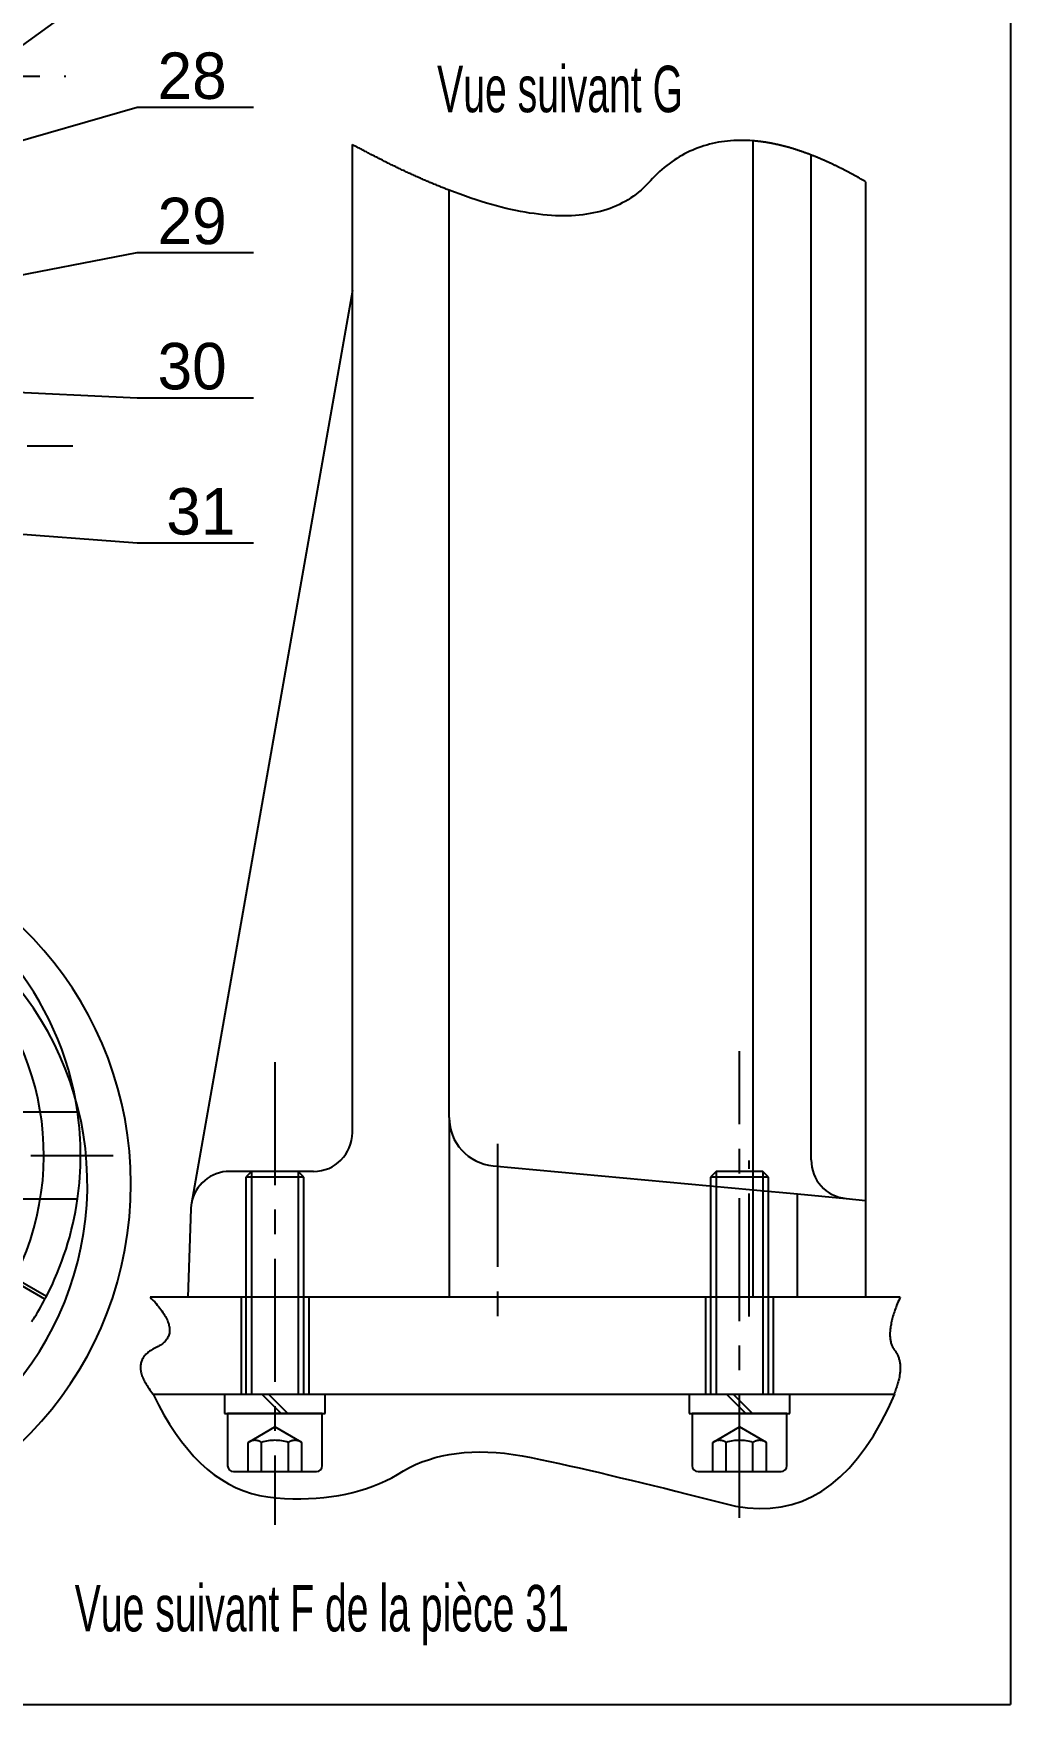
# Model space of a CAD drawing. Header units: millimetres. Extents: x 1 to 584, y 10 to 410.
# Drawn here: x 482.6 to 583.5, y 10.4 to 183 of the extents above; entities that cross this region are included whole.
import ezdxf

# ---------------------------------------------------------------- set-up
doc = ezdxf.new("R2010")
doc.units = ezdxf.units.MM
doc.linetypes.add('CENTERX2', pattern=[20.32, 12.7, -2.54, 2.54, -2.54])
for name, color, linetype in [('AXES', 179, 'Continuous'), ('COUPES', 179, 'Continuous'), ('FORMAT', 179, 'Continuous'), ('PIECE26', 179, 'Continuous'), ('PIECE41', 179, 'Continuous'), ('PIECE42', 179, 'Continuous'), ('PIECE43', 179, 'Continuous'), ('PIECE8', 179, 'Continuous'), ('PIECE_31_', 179, 'Continuous'), ('PIECE_9_', 179, 'Continuous'), ('REP╚RES', 179, 'Continuous')]:
    doc.layers.add(name, color=color, linetype=linetype)
doc.styles.add('SLDTEXTSTYLE0', font='TXT')
doc.styles.add('SLDTEXTSTYLE1', font='TXT', dxfattribs={"width": 0.630208})

msp = doc.modelspace()

# ---------------------------------------------------------------- linework, layer by layer
at = {"layer": 'AXES', "color": 7, "linetype": 'CENTERX2'}
for p, q in [((555.5, 29.72), (555.5, 77.93)), ((507.5, 76.79), (507.5, 28.98)), ((530.5, 68.33), (530.5, 49.74)), ((556.5, 50.51), (556.5, 66.64))]:
    msp.add_line(p, q, dxfattribs=at)
at = {"layer": 'FORMAT', "color": 7}
for p in [(583.5, 410.42), (9.5, 10.42)]:
    msp.add_line(p, (583.5, 10.42), dxfattribs=at)
at = {"layer": 'PIECE26', "color": 7, "linetype": 'CENTERX2'}
for p, q in [((445.1, 178.63), (485.91, 178.63)), ((441.26, 140.44), (486.64, 140.44))]:
    msp.add_line(p, q, dxfattribs=at)
at = {"layer": 'PIECE41', "color": 7}
for p, q in [((494.61, 52.5), (494.77, 52.33)), ((504, 52.5), (494.61, 52.5)), ((494.77, 52.33), (494.93, 52.17)), ((494.93, 52.17), (495.08, 52.01)), ((495.08, 52.01), (495.22, 51.85)), ((495.22, 51.85), (495.35, 51.69)), ((511, 52.5), (504, 52.5)), ((504, 52.5), (504, 42.5)), ((552, 52.5), (511, 52.5)), ((511, 52.5), (511, 42.5)), ((559, 52.5), (552, 52.5)), ((552, 52.5), (552, 42.5)), ((572.09, 52.5), (559, 52.5)), ((559, 42.5), (559, 52.5)), ((571.8, 51.81), (571.73, 51.64)), ((571.86, 51.98), (571.8, 51.81)), ((571.94, 52.15), (571.86, 51.98)), ((572.01, 52.33), (571.94, 52.15)), ((572.09, 52.5), (572.01, 52.33)), ((495.35, 51.69), (495.48, 51.53)), ((495.48, 51.53), (495.6, 51.38)), ((495.6, 51.38), (495.72, 51.23)), ((495.72, 51.23), (495.83, 51.08)), ((495.83, 51.08), (495.93, 50.93)), ((495.93, 50.93), (496.02, 50.79)), ((496.02, 50.79), (496.11, 50.65)), ((496.11, 50.65), (496.19, 50.51)), ((496.19, 50.51), (496.26, 50.37)), ((496.26, 50.37), (496.33, 50.23)), ((496.33, 50.23), (496.39, 50.1)), ((496.39, 50.1), (496.44, 49.97)), ((571.24, 50.11), (571.2, 49.98)), ((571.27, 50.26), (571.24, 50.11)), ((571.31, 50.4), (571.27, 50.26)), ((571.35, 50.55), (571.31, 50.4)), ((571.4, 50.7), (571.35, 50.55)), ((571.45, 50.85), (571.4, 50.7)), ((571.5, 51), (571.45, 50.85)), ((571.55, 51.16), (571.5, 51)), ((571.61, 51.32), (571.55, 51.16)), ((571.67, 51.48), (571.61, 51.32)), ((571.73, 51.64), (571.67, 51.48)), ((496.47, 48.4), (496.42, 48.3)), ((496.44, 49.97), (496.49, 49.84)), ((496.51, 48.49), (496.47, 48.4)), ((496.49, 49.84), (496.53, 49.72)), ((496.55, 48.59), (496.51, 48.49)), ((496.53, 49.72), (496.56, 49.6)), ((496.58, 48.7), (496.55, 48.59)), ((496.56, 49.6), (496.59, 49.48)), ((496.6, 48.8), (496.58, 48.7)), ((496.59, 49.48), (496.61, 49.36)), ((496.61, 48.91), (496.6, 48.8)), ((496.61, 49.36), (496.62, 49.24)), ((496.62, 49.02), (496.61, 48.91)), ((496.62, 49.24), (496.62, 49.13)), ((496.62, 49.13), (496.62, 49.02)), ((571.05, 48.95), (571.04, 48.83)), ((571.04, 48.83), (571.04, 48.71)), ((571.04, 48.71), (571.04, 48.6)), ((571.04, 48.6), (571.04, 48.49)), ((571.04, 48.49), (571.05, 48.38)), ((571.06, 49.07), (571.05, 48.95)), ((571.05, 48.38), (571.06, 48.28)), ((571.07, 49.19), (571.06, 49.07)), ((571.08, 49.31), (571.07, 49.19)), ((571.1, 49.44), (571.08, 49.31)), ((571.12, 49.57), (571.1, 49.44)), ((571.15, 49.7), (571.12, 49.57)), ((571.17, 49.84), (571.15, 49.7)), ((571.2, 49.98), (571.17, 49.84)), ((494.27, 46.69), (494.18, 46.61)), ((494.36, 46.77), (494.27, 46.69)), ((494.46, 46.85), (494.36, 46.77)), ((494.56, 46.93), (494.46, 46.85)), ((494.67, 47), (494.56, 46.93)), ((494.78, 47.07), (494.67, 47)), ((494.9, 47.14), (494.78, 47.07)), ((495.03, 47.21), (494.9, 47.14)), ((495.16, 47.28), (495.03, 47.21)), ((495.3, 47.34), (495.16, 47.28)), ((495.43, 47.41), (495.3, 47.34)), ((495.55, 47.48), (495.43, 47.41)), ((495.67, 47.55), (495.55, 47.48)), ((495.78, 47.63), (495.67, 47.55)), ((495.89, 47.7), (495.78, 47.63)), ((495.98, 47.78), (495.89, 47.7)), ((496.07, 47.86), (495.98, 47.78)), ((496.16, 47.94), (496.07, 47.86)), ((496.23, 48.03), (496.16, 47.94)), ((496.3, 48.12), (496.23, 48.03)), ((496.37, 48.21), (496.3, 48.12)), ((496.42, 48.3), (496.37, 48.21)), ((571.06, 48.28), (571.07, 48.17)), ((571.07, 48.17), (571.08, 48.07)), ((571.08, 48.07), (571.1, 47.98)), ((571.1, 47.98), (571.12, 47.88)), ((571.12, 47.88), (571.14, 47.79)), ((571.14, 47.79), (571.17, 47.7)), ((571.17, 47.7), (571.2, 47.61)), ((571.2, 47.61), (571.23, 47.52)), ((571.23, 47.52), (571.27, 47.44)), ((571.27, 47.44), (571.31, 47.36)), ((571.31, 47.36), (571.35, 47.28)), ((571.35, 47.28), (571.39, 47.2)), ((571.39, 47.2), (571.44, 47.13)), ((571.44, 47.13), (571.49, 47.06)), ((571.49, 47.06), (571.55, 46.99)), ((571.55, 46.99), (571.6, 46.92)), ((571.6, 46.92), (571.65, 46.85)), ((571.65, 46.85), (571.69, 46.77)), ((571.69, 46.77), (571.74, 46.7)), ((571.74, 46.7), (571.78, 46.62)), ((571.78, 46.62), (571.82, 46.55)), ((493.62, 45.36), (493.61, 45.25)), ((493.61, 45.25), (493.62, 45.14)), ((493.64, 45.58), (493.62, 45.47)), ((493.62, 45.47), (493.62, 45.36)), ((493.62, 45.14), (493.63, 45.03)), ((493.63, 45.03), (493.64, 44.91)), ((493.66, 45.68), (493.64, 45.58)), ((493.64, 44.91), (493.66, 44.8)), ((493.68, 45.78), (493.66, 45.68)), ((493.72, 45.88), (493.68, 45.78)), ((493.75, 45.98), (493.72, 45.88)), ((493.8, 46.07), (493.75, 45.98)), ((493.85, 46.17), (493.8, 46.07)), ((493.9, 46.26), (493.85, 46.17)), ((493.96, 46.35), (493.9, 46.26)), ((494.03, 46.44), (493.96, 46.35)), ((494.1, 46.52), (494.03, 46.44)), ((494.18, 46.61), (494.1, 46.52)), ((571.82, 46.55), (571.85, 46.47)), ((571.85, 46.47), (571.89, 46.39)), ((571.89, 46.39), (571.92, 46.3)), ((571.92, 46.3), (571.95, 46.22)), ((571.95, 46.22), (571.97, 46.13)), ((571.97, 46.13), (572, 46.05)), ((572, 46.05), (572.02, 45.96)), ((572.02, 45.96), (572.04, 45.87)), ((572.04, 45.87), (572.05, 45.78)), ((572.05, 45.78), (572.07, 45.69)), ((572.07, 45.69), (572.08, 45.59)), ((572.08, 45.59), (572.09, 45.5)), ((572.09, 44.9), (572.08, 44.79)), ((572.09, 45.5), (572.09, 45.4)), ((572.09, 45.4), (572.1, 45.3)), ((572.1, 45), (572.09, 44.9)), ((572.1, 45.3), (572.1, 45.2)), ((572.1, 45.2), (572.1, 45.1)), ((572.1, 45.1), (572.1, 45)), ((493.66, 44.8), (493.69, 44.68)), ((493.69, 44.68), (493.72, 44.55)), ((493.72, 44.55), (493.76, 44.43)), ((493.76, 44.43), (493.81, 44.31)), ((493.81, 44.31), (493.86, 44.18)), ((493.86, 44.18), (493.91, 44.05)), ((493.91, 44.05), (493.98, 43.92)), ((493.98, 43.92), (494.04, 43.79)), ((494.04, 43.79), (494.12, 43.65)), ((494.12, 43.65), (494.2, 43.51)), ((494.2, 43.51), (494.29, 43.38)), ((494.29, 43.38), (494.38, 43.23)), ((494.38, 43.23), (494.48, 43.09)), ((571.75, 43.28), (571.71, 43.16)), ((571.79, 43.41), (571.75, 43.28)), ((571.83, 43.53), (571.79, 43.41)), ((571.87, 43.65), (571.83, 43.53)), ((571.9, 43.77), (571.87, 43.65)), ((571.93, 43.89), (571.9, 43.77)), ((571.96, 44.01), (571.93, 43.89)), ((571.98, 44.12), (571.96, 44.01)), ((572.01, 44.24), (571.98, 44.12)), ((572.03, 44.35), (572.01, 44.24)), ((572.04, 44.46), (572.03, 44.35)), ((572.06, 44.57), (572.04, 44.46)), ((572.07, 44.68), (572.06, 44.57)), ((572.08, 44.79), (572.07, 44.68)), ((494.48, 43.09), (494.58, 42.95)), ((494.58, 42.95), (494.69, 42.8)), ((494.69, 42.8), (494.8, 42.65)), ((494.8, 42.65), (494.93, 42.5)), ((494.93, 42.5), (504, 42.5)), ((494.93, 42.5), (495.47, 41.4)), ((511, 42.5), (552, 42.5)), ((559, 42.5), (571.46, 42.5)), ((570.85, 40.96), (571.56, 42.5)), ((571.51, 42.64), (571.46, 42.5)), ((571.57, 42.77), (571.51, 42.64)), ((571.62, 42.9), (571.57, 42.77)), ((571.66, 43.03), (571.62, 42.9)), ((571.71, 43.16), (571.66, 43.03)), ((495.47, 41.4), (496.04, 40.36)), ((496.04, 40.36), (496.62, 39.38)), ((570.11, 39.52), (570.85, 40.96)), ((496.62, 39.38), (497.22, 38.46)), ((497.22, 38.46), (497.85, 37.59)), ((568.52, 36.97), (569.33, 38.19)), ((569.33, 38.19), (570.11, 39.52)), ((497.85, 37.59), (498.49, 36.79)), ((498.49, 36.79), (499.14, 36.04)), ((524.78, 36.11), (525.52, 36.26)), ((525.52, 36.26), (526.27, 36.37)), ((526.27, 36.37), (527.05, 36.46)), ((527.05, 36.46), (527.84, 36.51)), ((527.84, 36.51), (528.66, 36.52)), ((528.66, 36.52), (529.5, 36.51)), ((529.5, 36.51), (530.35, 36.46)), ((530.35, 36.46), (531.23, 36.38)), ((531.23, 36.38), (532.12, 36.27)), ((532.12, 36.27), (533.04, 36.13)), ((567.68, 35.86), (568.52, 36.97)), ((499.14, 36.04), (499.82, 35.36)), ((499.82, 35.36), (500.52, 34.73)), ((500.52, 34.73), (501.23, 34.17)), ((520.18, 34.2), (520.78, 34.56)), ((520.78, 34.56), (521.4, 34.9)), ((521.4, 34.9), (522.04, 35.21)), ((522.04, 35.21), (522.69, 35.48)), ((522.69, 35.48), (523.37, 35.72)), ((523.37, 35.72), (524.07, 35.93)), ((524.07, 35.93), (524.78, 36.11)), ((533.04, 36.13), (533.97, 35.95)), ((533.97, 35.95), (534.92, 35.75)), ((534.92, 35.75), (535.9, 35.54)), ((535.9, 35.54), (536.89, 35.32)), ((536.89, 35.32), (537.89, 35.09)), ((537.89, 35.09), (538.92, 34.86)), ((538.92, 34.86), (539.96, 34.62)), ((539.96, 34.62), (541.02, 34.38)), ((565.91, 33.95), (566.81, 34.85)), ((566.81, 34.85), (567.68, 35.86)), ((501.23, 34.17), (501.97, 33.66)), ((501.97, 33.66), (502.72, 33.21)), ((502.72, 33.21), (503.49, 32.82)), ((503.49, 32.82), (504.28, 32.5)), ((516.95, 32.74), (517.63, 32.98)), ((517.63, 32.98), (518.29, 33.25)), ((518.29, 33.25), (518.93, 33.54)), ((518.93, 33.54), (519.57, 33.86)), ((519.57, 33.86), (520.18, 34.2)), ((541.02, 34.38), (542.1, 34.12)), ((542.1, 34.12), (543.19, 33.86)), ((543.19, 33.86), (544.31, 33.6)), ((544.31, 33.6), (545.44, 33.32)), ((545.44, 33.32), (546.59, 33.04)), ((546.59, 33.04), (547.75, 32.76)), ((564, 32.48), (564.97, 33.17)), ((564.97, 33.17), (565.91, 33.95)), ((504.28, 32.5), (505.09, 32.23)), ((505.09, 32.23), (505.92, 32.02)), ((505.92, 32.02), (506.77, 31.87)), ((506.77, 31.87), (507.63, 31.77)), ((507.63, 31.77), (508.49, 31.72)), ((508.49, 31.72), (509.34, 31.69)), ((509.34, 31.69), (510.17, 31.68)), ((510.17, 31.68), (510.98, 31.7)), ((510.98, 31.7), (511.78, 31.74)), ((511.78, 31.74), (512.57, 31.81)), ((512.57, 31.81), (513.34, 31.9)), ((513.34, 31.9), (514.09, 32.02)), ((514.09, 32.02), (514.83, 32.16)), ((514.83, 32.16), (515.55, 32.33)), ((515.55, 32.33), (516.26, 32.52)), ((516.26, 32.52), (516.95, 32.74)), ((547.75, 32.76), (548.93, 32.46)), ((548.93, 32.46), (550.14, 32.16)), ((550.14, 32.16), (551.35, 31.86)), ((551.35, 31.86), (552.59, 31.54)), ((552.59, 31.54), (553.85, 31.22)), ((553.85, 31.22), (555.1, 30.93)), ((559.81, 30.84), (560.9, 31.09)), ((560.9, 31.09), (561.97, 31.45)), ((561.97, 31.45), (563, 31.91)), ((563, 31.91), (564, 32.48)), ((555.1, 30.93), (556.33, 30.75)), ((556.33, 30.75), (557.52, 30.67)), ((557.52, 30.67), (558.68, 30.7)), ((558.68, 30.7), (559.81, 30.84))]:
    msp.add_line(p, q, dxfattribs=at)
at = {"layer": 'PIECE42', "color": 7}
for p, q in [((502.3, 42.5), (502.3, 40.5)), ((502.3, 42.5), (506.15, 42.5)), ((506.15, 42.5), (506.85, 42.5)), ((506.15, 42.5), (508.15, 40.5)), ((506.85, 42.5), (512.7, 42.5)), ((506.85, 42.5), (508.85, 40.5)), ((512.7, 40.5), (512.7, 42.5)), ((550.3, 42.5), (550.3, 40.5)), ((550.3, 42.5), (554.15, 42.5)), ((554.15, 42.5), (554.85, 42.5)), ((554.15, 42.5), (556.15, 40.5)), ((554.85, 42.5), (560.7, 42.5)), ((554.85, 42.5), (556.85, 40.5)), ((560.7, 40.5), (560.7, 42.5)), ((502.3, 40.5), (508.15, 40.5)), ((508.15, 40.5), (508.85, 40.5)), ((508.85, 40.5), (512.7, 40.5)), ((550.3, 40.5), (556.15, 40.5)), ((556.15, 40.5), (556.85, 40.5)), ((556.85, 40.5), (560.7, 40.5))]:
    msp.add_line(p, q, dxfattribs=at)
at = {"layer": 'PIECE43', "color": 7}
for p, q in [((505.1, 65.5), (504.5, 64.9)), ((510.5, 64.9), (504.5, 64.9)), ((504.5, 64.9), (504.5, 42.5)), ((509.9, 65.5), (505.1, 65.5)), ((505.1, 65.5), (505.1, 42.5)), ((510.5, 64.9), (509.9, 65.5)), ((509.9, 65.5), (509.9, 42.5)), ((510.5, 42.5), (510.5, 64.9)), ((553.1, 65.5), (552.5, 64.9)), ((558.5, 64.9), (552.5, 64.9)), ((552.5, 64.9), (552.5, 42.5)), ((557.9, 65.5), (553.1, 65.5)), ((553.1, 65.5), (553.1, 42.5)), ((558.5, 64.9), (557.9, 65.5)), ((557.9, 65.5), (557.9, 42.5)), ((558.5, 42.5), (558.5, 64.9)), ((512.39, 40.5), (502.61, 40.5)), ((502.61, 40.5), (502.61, 35.1)), ((512.39, 35.1), (512.39, 40.5)), ((560.39, 40.5), (550.61, 40.5)), ((550.61, 40.5), (550.61, 35.1)), ((560.39, 35.1), (560.39, 40.5)), ((504.73, 37.5), (507.5, 39.1)), ((510.27, 37.5), (507.5, 39.1)), ((552.73, 37.5), (555.5, 39.1)), ((558.27, 37.5), (555.5, 39.1)), ((504.74, 37.51), (504.73, 37.5)), ((504.73, 34.5), (504.73, 37.5)), ((504.76, 37.52), (504.74, 37.51)), ((504.78, 37.53), (504.76, 37.52)), ((504.79, 37.54), (504.78, 37.53)), ((504.81, 37.55), (504.79, 37.54)), ((504.82, 37.56), (504.81, 37.55)), ((504.84, 37.56), (504.82, 37.56)), ((504.85, 37.57), (504.84, 37.56)), ((504.87, 37.58), (504.85, 37.57)), ((504.88, 37.59), (504.87, 37.58)), ((504.9, 37.59), (504.88, 37.59)), ((504.92, 37.6), (504.9, 37.59)), ((504.93, 37.61), (504.92, 37.6)), ((504.95, 37.62), (504.93, 37.61)), ((504.96, 37.62), (504.95, 37.62)), ((504.98, 37.63), (504.96, 37.62)), ((504.99, 37.63), (504.98, 37.63)), ((505.01, 37.64), (504.99, 37.63)), ((505.02, 37.65), (505.01, 37.64)), ((505.04, 37.65), (505.02, 37.65)), ((505.06, 37.66), (505.04, 37.65)), ((505.07, 37.66), (505.06, 37.66)), ((505.09, 37.67), (505.07, 37.66)), ((505.1, 37.67), (505.09, 37.67)), ((505.12, 37.67), (505.1, 37.67)), ((505.13, 37.68), (505.12, 37.67)), ((505.15, 37.68), (505.13, 37.68)), ((505.16, 37.69), (505.15, 37.68)), ((505.18, 37.69), (505.16, 37.69)), ((505.2, 37.69), (505.18, 37.69)), ((505.21, 37.7), (505.2, 37.69)), ((505.23, 37.7), (505.21, 37.7)), ((505.24, 37.7), (505.23, 37.7)), ((505.26, 37.7), (505.24, 37.7)), ((505.27, 37.71), (505.26, 37.7)), ((505.29, 37.71), (505.27, 37.71)), ((505.3, 37.71), (505.29, 37.71)), ((505.32, 37.71), (505.3, 37.71)), ((505.34, 37.71), (505.32, 37.71)), ((505.35, 37.71), (505.34, 37.71)), ((505.37, 37.71), (505.35, 37.71)), ((505.38, 37.72), (505.37, 37.71)), ((505.4, 37.72), (505.38, 37.72)), ((505.41, 37.72), (505.4, 37.72)), ((505.43, 37.72), (505.41, 37.72)), ((505.44, 37.72), (505.43, 37.72)), ((505.46, 37.72), (505.44, 37.72)), ((505.48, 37.71), (505.46, 37.72)), ((505.49, 37.71), (505.48, 37.71)), ((505.51, 37.71), (505.49, 37.71)), ((505.52, 37.71), (505.51, 37.71)), ((505.54, 37.71), (505.52, 37.71)), ((505.55, 37.71), (505.54, 37.71)), ((505.57, 37.71), (505.55, 37.71)), ((505.59, 37.7), (505.57, 37.71)), ((505.6, 37.7), (505.59, 37.7)), ((505.62, 37.7), (505.6, 37.7)), ((505.63, 37.7), (505.62, 37.7)), ((505.65, 37.69), (505.63, 37.7)), ((505.66, 37.69), (505.65, 37.69)), ((505.68, 37.69), (505.66, 37.69)), ((505.69, 37.68), (505.68, 37.69)), ((505.71, 37.68), (505.69, 37.68)), ((505.73, 37.67), (505.71, 37.68)), ((505.74, 37.67), (505.73, 37.67)), ((505.76, 37.67), (505.74, 37.67)), ((505.77, 37.66), (505.76, 37.67)), ((505.79, 37.66), (505.77, 37.66)), ((505.8, 37.65), (505.79, 37.66)), ((505.82, 37.65), (505.8, 37.65)), ((505.83, 37.64), (505.82, 37.65)), ((505.85, 37.63), (505.83, 37.64)), ((505.87, 37.63), (505.85, 37.63)), ((505.88, 37.62), (505.87, 37.63)), ((505.9, 37.62), (505.88, 37.62)), ((505.91, 37.61), (505.9, 37.62)), ((505.93, 37.6), (505.91, 37.61)), ((505.94, 37.59), (505.93, 37.6)), ((505.96, 37.59), (505.94, 37.59)), ((505.97, 37.58), (505.96, 37.59)), ((505.99, 37.57), (505.97, 37.58)), ((506.01, 37.56), (505.99, 37.57)), ((506.02, 37.56), (506.01, 37.56)), ((506.04, 37.55), (506.02, 37.56)), ((506.05, 37.54), (506.04, 37.55)), ((506.07, 37.53), (506.05, 37.54)), ((506.08, 37.52), (506.07, 37.53)), ((506.1, 37.51), (506.08, 37.52)), ((506.11, 37.5), (506.1, 37.51)), ((506.11, 34.5), (506.11, 37.5)), ((508.9, 37.51), (508.89, 37.5)), ((508.89, 34.5), (508.89, 37.5)), ((508.92, 37.52), (508.9, 37.51)), ((508.93, 37.53), (508.92, 37.52)), ((508.95, 37.54), (508.93, 37.53)), ((508.96, 37.55), (508.95, 37.54)), ((508.98, 37.56), (508.96, 37.55)), ((508.99, 37.56), (508.98, 37.56)), ((509.01, 37.57), (508.99, 37.56)), ((509.03, 37.58), (509.01, 37.57)), ((509.04, 37.59), (509.03, 37.58)), ((509.06, 37.59), (509.04, 37.59)), ((509.07, 37.6), (509.06, 37.59)), ((509.09, 37.61), (509.07, 37.6)), ((509.1, 37.62), (509.09, 37.61)), ((509.12, 37.62), (509.1, 37.62)), ((509.13, 37.63), (509.12, 37.62)), ((509.15, 37.63), (509.13, 37.63)), ((509.17, 37.64), (509.15, 37.63)), ((509.18, 37.65), (509.17, 37.64)), ((509.2, 37.65), (509.18, 37.65)), ((509.21, 37.66), (509.2, 37.65)), ((509.23, 37.66), (509.21, 37.66)), ((509.24, 37.67), (509.23, 37.66)), ((509.26, 37.67), (509.24, 37.67)), ((509.27, 37.67), (509.26, 37.67)), ((509.29, 37.68), (509.27, 37.67)), ((509.31, 37.68), (509.29, 37.68)), ((509.32, 37.69), (509.31, 37.68)), ((509.34, 37.69), (509.32, 37.69)), ((509.35, 37.69), (509.34, 37.69)), ((509.37, 37.7), (509.35, 37.69)), ((509.38, 37.7), (509.37, 37.7)), ((509.4, 37.7), (509.38, 37.7)), ((509.41, 37.7), (509.4, 37.7)), ((509.43, 37.71), (509.41, 37.7)), ((509.45, 37.71), (509.43, 37.71)), ((509.46, 37.71), (509.45, 37.71)), ((509.48, 37.71), (509.46, 37.71)), ((509.49, 37.71), (509.48, 37.71)), ((509.51, 37.71), (509.49, 37.71)), ((509.52, 37.71), (509.51, 37.71)), ((509.54, 37.72), (509.52, 37.71)), ((509.56, 37.72), (509.54, 37.72)), ((509.57, 37.72), (509.56, 37.72)), ((509.59, 37.72), (509.57, 37.72)), ((509.6, 37.72), (509.59, 37.72)), ((509.62, 37.72), (509.6, 37.72)), ((509.63, 37.71), (509.62, 37.72)), ((509.65, 37.71), (509.63, 37.71)), ((509.66, 37.71), (509.65, 37.71)), ((509.68, 37.71), (509.66, 37.71)), ((509.7, 37.71), (509.68, 37.71)), ((509.71, 37.71), (509.7, 37.71)), ((509.73, 37.71), (509.71, 37.71)), ((509.74, 37.7), (509.73, 37.71)), ((509.76, 37.7), (509.74, 37.7)), ((509.77, 37.7), (509.76, 37.7)), ((509.79, 37.7), (509.77, 37.7)), ((509.8, 37.69), (509.79, 37.7)), ((509.82, 37.69), (509.8, 37.69)), ((509.84, 37.69), (509.82, 37.69)), ((509.85, 37.68), (509.84, 37.69)), ((509.87, 37.68), (509.85, 37.68)), ((509.88, 37.67), (509.87, 37.68)), ((509.9, 37.67), (509.88, 37.67)), ((509.91, 37.67), (509.9, 37.67)), ((509.93, 37.66), (509.91, 37.67)), ((509.94, 37.66), (509.93, 37.66)), ((509.96, 37.65), (509.94, 37.66)), ((509.98, 37.65), (509.96, 37.65)), ((509.99, 37.64), (509.98, 37.65)), ((510.01, 37.63), (509.99, 37.64)), ((510.02, 37.63), (510.01, 37.63)), ((510.04, 37.62), (510.02, 37.63)), ((510.05, 37.62), (510.04, 37.62)), ((510.07, 37.61), (510.05, 37.62)), ((510.08, 37.6), (510.07, 37.61)), ((510.1, 37.59), (510.08, 37.6)), ((510.12, 37.59), (510.1, 37.59)), ((510.13, 37.58), (510.12, 37.59)), ((510.15, 37.57), (510.13, 37.58)), ((510.16, 37.56), (510.15, 37.57)), ((510.18, 37.56), (510.16, 37.56)), ((510.19, 37.55), (510.18, 37.56)), ((510.21, 37.54), (510.19, 37.55)), ((510.22, 37.53), (510.21, 37.54)), ((510.24, 37.52), (510.22, 37.53)), ((510.26, 37.51), (510.24, 37.52)), ((510.27, 37.5), (510.26, 37.51)), ((510.27, 34.5), (510.27, 37.5)), ((552.74, 37.51), (552.73, 37.5)), ((552.73, 34.5), (552.73, 37.5)), ((552.76, 37.52), (552.74, 37.51)), ((552.78, 37.53), (552.76, 37.52)), ((552.79, 37.54), (552.78, 37.53)), ((552.81, 37.55), (552.79, 37.54)), ((552.82, 37.56), (552.81, 37.55)), ((552.84, 37.56), (552.82, 37.56)), ((552.85, 37.57), (552.84, 37.56)), ((552.87, 37.58), (552.85, 37.57)), ((552.88, 37.59), (552.87, 37.58)), ((552.9, 37.59), (552.88, 37.59)), ((552.92, 37.6), (552.9, 37.59)), ((552.93, 37.61), (552.92, 37.6)), ((552.95, 37.62), (552.93, 37.61)), ((552.96, 37.62), (552.95, 37.62)), ((552.98, 37.63), (552.96, 37.62)), ((552.99, 37.63), (552.98, 37.63)), ((553.01, 37.64), (552.99, 37.63)), ((553.02, 37.65), (553.01, 37.64)), ((553.04, 37.65), (553.02, 37.65)), ((553.06, 37.66), (553.04, 37.65)), ((553.07, 37.66), (553.06, 37.66)), ((553.09, 37.67), (553.07, 37.66)), ((553.1, 37.67), (553.09, 37.67)), ((553.12, 37.67), (553.1, 37.67)), ((553.13, 37.68), (553.12, 37.67)), ((553.15, 37.68), (553.13, 37.68)), ((553.16, 37.69), (553.15, 37.68)), ((553.18, 37.69), (553.16, 37.69)), ((553.2, 37.69), (553.18, 37.69)), ((553.21, 37.7), (553.2, 37.69)), ((553.23, 37.7), (553.21, 37.7)), ((553.24, 37.7), (553.23, 37.7)), ((553.26, 37.7), (553.24, 37.7)), ((553.27, 37.71), (553.26, 37.7)), ((553.29, 37.71), (553.27, 37.71)), ((553.3, 37.71), (553.29, 37.71)), ((553.32, 37.71), (553.3, 37.71)), ((553.34, 37.71), (553.32, 37.71)), ((553.35, 37.71), (553.34, 37.71)), ((553.37, 37.71), (553.35, 37.71)), ((553.38, 37.72), (553.37, 37.71)), ((553.4, 37.72), (553.38, 37.72)), ((553.41, 37.72), (553.4, 37.72)), ((553.43, 37.72), (553.41, 37.72)), ((553.44, 37.72), (553.43, 37.72)), ((553.46, 37.72), (553.44, 37.72)), ((553.48, 37.71), (553.46, 37.72)), ((553.49, 37.71), (553.48, 37.71)), ((553.51, 37.71), (553.49, 37.71)), ((553.52, 37.71), (553.51, 37.71)), ((553.54, 37.71), (553.52, 37.71)), ((553.55, 37.71), (553.54, 37.71)), ((553.57, 37.71), (553.55, 37.71)), ((553.59, 37.7), (553.57, 37.71)), ((553.6, 37.7), (553.59, 37.7)), ((553.62, 37.7), (553.6, 37.7)), ((553.63, 37.7), (553.62, 37.7)), ((553.65, 37.69), (553.63, 37.7)), ((553.66, 37.69), (553.65, 37.69)), ((553.68, 37.69), (553.66, 37.69)), ((553.69, 37.68), (553.68, 37.69)), ((553.71, 37.68), (553.69, 37.68)), ((553.73, 37.67), (553.71, 37.68)), ((553.74, 37.67), (553.73, 37.67)), ((553.76, 37.67), (553.74, 37.67)), ((553.77, 37.66), (553.76, 37.67)), ((553.79, 37.66), (553.77, 37.66)), ((553.8, 37.65), (553.79, 37.66)), ((553.82, 37.65), (553.8, 37.65)), ((553.83, 37.64), (553.82, 37.65)), ((553.85, 37.63), (553.83, 37.64)), ((553.87, 37.63), (553.85, 37.63)), ((553.88, 37.62), (553.87, 37.63)), ((553.9, 37.62), (553.88, 37.62)), ((553.91, 37.61), (553.9, 37.62)), ((553.93, 37.6), (553.91, 37.61)), ((553.94, 37.59), (553.93, 37.6)), ((553.96, 37.59), (553.94, 37.59)), ((553.97, 37.58), (553.96, 37.59)), ((553.99, 37.57), (553.97, 37.58)), ((554.01, 37.56), (553.99, 37.57)), ((554.02, 37.56), (554.01, 37.56)), ((554.04, 37.55), (554.02, 37.56)), ((554.05, 37.54), (554.04, 37.55)), ((554.07, 37.53), (554.05, 37.54)), ((554.08, 37.52), (554.07, 37.53)), ((554.1, 37.51), (554.08, 37.52)), ((554.11, 37.5), (554.1, 37.51)), ((554.11, 34.5), (554.11, 37.5)), ((556.9, 37.51), (556.89, 37.5)), ((556.89, 34.5), (556.89, 37.5)), ((556.92, 37.52), (556.9, 37.51)), ((556.93, 37.53), (556.92, 37.52)), ((556.95, 37.54), (556.93, 37.53)), ((556.96, 37.55), (556.95, 37.54)), ((556.98, 37.56), (556.96, 37.55)), ((556.99, 37.56), (556.98, 37.56)), ((557.01, 37.57), (556.99, 37.56)), ((557.03, 37.58), (557.01, 37.57)), ((557.04, 37.59), (557.03, 37.58)), ((557.06, 37.59), (557.04, 37.59)), ((557.07, 37.6), (557.06, 37.59)), ((557.09, 37.61), (557.07, 37.6)), ((557.1, 37.62), (557.09, 37.61)), ((557.12, 37.62), (557.1, 37.62)), ((557.13, 37.63), (557.12, 37.62)), ((557.15, 37.63), (557.13, 37.63)), ((557.17, 37.64), (557.15, 37.63)), ((557.18, 37.65), (557.17, 37.64)), ((557.2, 37.65), (557.18, 37.65)), ((557.21, 37.66), (557.2, 37.65)), ((557.23, 37.66), (557.21, 37.66)), ((557.24, 37.67), (557.23, 37.66)), ((557.26, 37.67), (557.24, 37.67)), ((557.27, 37.67), (557.26, 37.67)), ((557.29, 37.68), (557.27, 37.67)), ((557.31, 37.68), (557.29, 37.68)), ((557.32, 37.69), (557.31, 37.68)), ((557.34, 37.69), (557.32, 37.69)), ((557.35, 37.69), (557.34, 37.69)), ((557.37, 37.7), (557.35, 37.69)), ((557.38, 37.7), (557.37, 37.7)), ((557.4, 37.7), (557.38, 37.7)), ((557.41, 37.7), (557.4, 37.7)), ((557.43, 37.71), (557.41, 37.7)), ((557.45, 37.71), (557.43, 37.71)), ((557.46, 37.71), (557.45, 37.71)), ((557.48, 37.71), (557.46, 37.71)), ((557.49, 37.71), (557.48, 37.71)), ((557.51, 37.71), (557.49, 37.71)), ((557.52, 37.71), (557.51, 37.71)), ((557.54, 37.72), (557.52, 37.71)), ((557.56, 37.72), (557.54, 37.72)), ((557.57, 37.72), (557.56, 37.72)), ((557.59, 37.72), (557.57, 37.72)), ((557.6, 37.72), (557.59, 37.72)), ((557.62, 37.72), (557.6, 37.72)), ((557.63, 37.71), (557.62, 37.72)), ((557.65, 37.71), (557.63, 37.71)), ((557.66, 37.71), (557.65, 37.71)), ((557.68, 37.71), (557.66, 37.71)), ((557.7, 37.71), (557.68, 37.71)), ((557.71, 37.71), (557.7, 37.71)), ((557.73, 37.71), (557.71, 37.71)), ((557.74, 37.7), (557.73, 37.71)), ((557.76, 37.7), (557.74, 37.7)), ((557.77, 37.7), (557.76, 37.7)), ((557.79, 37.7), (557.77, 37.7)), ((557.8, 37.69), (557.79, 37.7)), ((557.82, 37.69), (557.8, 37.69)), ((557.84, 37.69), (557.82, 37.69)), ((557.85, 37.68), (557.84, 37.69)), ((557.87, 37.68), (557.85, 37.68)), ((557.88, 37.67), (557.87, 37.68)), ((557.9, 37.67), (557.88, 37.67)), ((557.91, 37.67), (557.9, 37.67)), ((557.93, 37.66), (557.91, 37.67)), ((557.94, 37.66), (557.93, 37.66)), ((557.96, 37.65), (557.94, 37.66)), ((557.98, 37.65), (557.96, 37.65)), ((557.99, 37.64), (557.98, 37.65)), ((558.01, 37.63), (557.99, 37.64)), ((558.02, 37.63), (558.01, 37.63)), ((558.04, 37.62), (558.02, 37.63)), ((558.05, 37.62), (558.04, 37.62)), ((558.07, 37.61), (558.05, 37.62)), ((558.08, 37.6), (558.07, 37.61)), ((558.1, 37.59), (558.08, 37.6)), ((558.12, 37.59), (558.1, 37.59)), ((558.13, 37.58), (558.12, 37.59)), ((558.15, 37.57), (558.13, 37.58)), ((558.16, 37.56), (558.15, 37.57)), ((558.18, 37.56), (558.16, 37.56)), ((558.19, 37.55), (558.18, 37.56)), ((558.21, 37.54), (558.19, 37.55)), ((558.22, 37.53), (558.21, 37.54)), ((558.24, 37.52), (558.22, 37.53)), ((558.26, 37.51), (558.24, 37.52)), ((558.27, 37.5), (558.26, 37.51)), ((558.27, 34.5), (558.27, 37.5)), ((503.21, 34.5), (511.79, 34.5)), ((551.21, 34.5), (559.79, 34.5))]:
    msp.add_line(p, q, dxfattribs=at)
for centre, radius, start, end in [((507.5, 33.13), 4.59, 90, 107.588), ((507.5, 33.13), 4.59, 72.412, 90), ((555.5, 33.13), 4.59, 90, 107.588), ((555.5, 33.13), 4.59, 72.412, 90), ((503.21, 35.1), 0.6, 180, 270), ((511.79, 35.1), 0.6, 270, 0), ((551.21, 35.1), 0.6, 180, 270), ((559.79, 35.1), 0.6, 270, 0)]:
    msp.add_arc(centre, radius, start, end, dxfattribs=at)
at = {"layer": 'PIECE8', "color": 7}
for p, q in [((515.62, 171.5), (515.5, 171.57)), ((515.5, 156.5), (515.5, 171.57)), ((515.74, 171.44), (515.62, 171.5)), ((515.86, 171.37), (515.74, 171.44)), ((515.99, 171.31), (515.86, 171.37)), ((516.11, 171.24), (515.99, 171.31)), ((516.23, 171.18), (516.11, 171.24)), ((516.35, 171.11), (516.23, 171.18)), ((516.47, 171.05), (516.35, 171.11)), ((516.59, 170.99), (516.47, 171.05)), ((516.71, 170.92), (516.59, 170.99)), ((516.83, 170.86), (516.71, 170.92)), ((550.66, 171), (550.38, 170.87)), ((550.94, 171.12), (550.66, 171)), ((551.23, 171.23), (550.94, 171.12)), ((551.52, 171.33), (551.23, 171.23)), ((551.81, 171.43), (551.52, 171.33)), ((552.11, 171.52), (551.81, 171.43)), ((552.4, 171.6), (552.11, 171.52)), ((552.71, 171.68), (552.4, 171.6)), ((553.01, 171.74), (552.71, 171.68)), ((553.32, 171.8), (553.01, 171.74)), ((553.63, 171.85), (553.32, 171.8)), ((553.94, 171.9), (553.63, 171.85)), ((554.26, 171.93), (553.94, 171.9)), ((554.58, 171.96), (554.26, 171.93)), ((554.9, 171.98), (554.58, 171.96)), ((555.23, 172), (554.9, 171.98)), ((555.56, 172), (555.23, 172)), ((555.89, 172), (555.56, 172)), ((556.22, 171.99), (555.89, 172)), ((556.56, 171.98), (556.22, 171.99)), ((556.9, 171.95), (556.56, 171.98)), ((556.9, 63.61), (556.9, 171.95)), ((556.96, 171.95), (556.9, 171.95)), ((557.03, 171.94), (556.96, 171.95)), ((557.09, 171.93), (557.03, 171.94)), ((557.15, 171.93), (557.09, 171.93)), ((557.21, 171.92), (557.15, 171.93)), ((557.28, 171.92), (557.21, 171.92)), ((557.34, 171.91), (557.28, 171.92)), ((557.41, 171.9), (557.34, 171.91)), ((557.47, 171.9), (557.41, 171.9)), ((557.53, 171.89), (557.47, 171.9)), ((557.6, 171.88), (557.53, 171.89)), ((557.66, 171.87), (557.6, 171.88)), ((557.73, 171.86), (557.66, 171.87)), ((557.79, 171.85), (557.73, 171.86)), ((557.85, 171.85), (557.79, 171.85)), ((557.92, 171.84), (557.85, 171.85)), ((557.98, 171.83), (557.92, 171.84)), ((558.05, 171.82), (557.98, 171.83)), ((558.11, 171.81), (558.05, 171.82)), ((558.18, 171.8), (558.11, 171.81)), ((558.24, 171.79), (558.18, 171.8)), ((558.31, 171.78), (558.24, 171.79)), ((558.37, 171.77), (558.31, 171.78)), ((558.44, 171.76), (558.37, 171.77)), ((558.5, 171.74), (558.44, 171.76)), ((558.57, 171.73), (558.5, 171.74)), ((558.63, 171.72), (558.57, 171.73)), ((558.7, 171.71), (558.63, 171.72)), ((558.77, 171.7), (558.7, 171.71)), ((558.83, 171.68), (558.77, 171.7)), ((558.9, 171.67), (558.83, 171.68)), ((558.96, 171.66), (558.9, 171.67)), ((559.03, 171.64), (558.96, 171.66)), ((559.1, 171.63), (559.03, 171.64)), ((559.16, 171.62), (559.1, 171.63)), ((559.23, 171.6), (559.16, 171.62)), ((559.3, 171.59), (559.23, 171.6)), ((559.36, 171.57), (559.3, 171.59)), ((559.43, 171.56), (559.36, 171.57)), ((559.5, 171.54), (559.43, 171.56)), ((559.56, 171.53), (559.5, 171.54)), ((559.63, 171.51), (559.56, 171.53)), ((559.7, 171.5), (559.63, 171.51)), ((559.77, 171.48), (559.7, 171.5)), ((559.83, 171.46), (559.77, 171.48)), ((559.9, 171.45), (559.83, 171.46)), ((559.97, 171.43), (559.9, 171.45)), ((560.04, 171.41), (559.97, 171.43)), ((560.1, 171.4), (560.04, 171.41)), ((560.17, 171.38), (560.1, 171.4)), ((560.24, 171.36), (560.17, 171.38)), ((560.31, 171.34), (560.24, 171.36)), ((560.38, 171.32), (560.31, 171.34)), ((560.44, 171.3), (560.38, 171.32)), ((560.51, 171.29), (560.44, 171.3)), ((560.58, 171.27), (560.51, 171.29)), ((560.65, 171.25), (560.58, 171.27)), ((560.72, 171.23), (560.65, 171.25)), ((560.79, 171.21), (560.72, 171.23)), ((560.86, 171.19), (560.79, 171.21)), ((560.93, 171.17), (560.86, 171.19)), ((560.99, 171.15), (560.93, 171.17)), ((561.06, 171.12), (560.99, 171.15)), ((561.13, 171.1), (561.06, 171.12)), ((561.2, 171.08), (561.13, 171.1)), ((561.27, 171.06), (561.2, 171.08)), ((561.34, 171.04), (561.27, 171.06)), ((561.41, 171.02), (561.34, 171.04)), ((561.48, 170.99), (561.41, 171.02)), ((561.55, 170.97), (561.48, 170.99)), ((561.62, 170.95), (561.55, 170.97)), ((561.69, 170.92), (561.62, 170.95)), ((561.76, 170.9), (561.69, 170.92)), ((561.83, 170.88), (561.76, 170.9)), ((516.95, 170.8), (516.83, 170.86)), ((517.07, 170.73), (516.95, 170.8)), ((517.19, 170.67), (517.07, 170.73)), ((517.3, 170.61), (517.19, 170.67)), ((517.42, 170.55), (517.3, 170.61)), ((517.54, 170.49), (517.42, 170.55)), ((517.66, 170.43), (517.54, 170.49)), ((517.78, 170.37), (517.66, 170.43)), ((517.9, 170.31), (517.78, 170.37)), ((518.01, 170.25), (517.9, 170.31)), ((518.13, 170.19), (518.01, 170.25)), ((518.25, 170.13), (518.13, 170.19)), ((518.36, 170.07), (518.25, 170.13)), ((518.48, 170.01), (518.36, 170.07)), ((518.6, 169.95), (518.48, 170.01)), ((518.71, 169.89), (518.6, 169.95)), ((518.83, 169.83), (518.71, 169.89)), ((518.94, 169.77), (518.83, 169.83)), ((519.06, 169.72), (518.94, 169.77)), ((519.18, 169.66), (519.06, 169.72)), ((519.29, 169.6), (519.18, 169.66)), ((519.41, 169.55), (519.29, 169.6)), ((519.52, 169.49), (519.41, 169.55)), ((519.64, 169.43), (519.52, 169.49)), ((519.75, 169.38), (519.64, 169.43)), ((519.86, 169.32), (519.75, 169.38)), ((519.98, 169.27), (519.86, 169.32)), ((520.09, 169.21), (519.98, 169.27)), ((520.2, 169.16), (520.09, 169.21)), ((547.73, 169.19), (547.48, 168.99)), ((547.98, 169.4), (547.73, 169.19)), ((548.24, 169.59), (547.98, 169.4)), ((548.49, 169.78), (548.24, 169.59)), ((548.75, 169.96), (548.49, 169.78)), ((549.02, 170.13), (548.75, 169.96)), ((549.28, 170.29), (549.02, 170.13)), ((549.55, 170.45), (549.28, 170.29)), ((549.82, 170.6), (549.55, 170.45)), ((550.1, 170.74), (549.82, 170.6)), ((550.38, 170.87), (550.1, 170.74)), ((561.9, 170.85), (561.83, 170.88)), ((561.97, 170.83), (561.9, 170.85)), ((562.04, 170.8), (561.97, 170.83)), ((562.11, 170.78), (562.04, 170.8)), ((562.19, 170.75), (562.11, 170.78)), ((562.26, 170.73), (562.19, 170.75)), ((562.33, 170.7), (562.26, 170.73)), ((562.4, 170.68), (562.33, 170.7)), ((562.47, 170.65), (562.4, 170.68)), ((562.54, 170.62), (562.47, 170.65)), ((562.61, 170.6), (562.54, 170.62)), ((562.68, 170.57), (562.61, 170.6)), ((562.76, 170.54), (562.68, 170.57)), ((562.83, 170.52), (562.76, 170.54)), ((562.9, 170.49), (562.83, 170.52)), ((562.9, 66.68), (562.9, 170.49)), ((562.96, 170.47), (562.9, 170.49)), ((563.02, 170.44), (562.96, 170.47)), ((563.08, 170.42), (563.02, 170.44)), ((563.14, 170.4), (563.08, 170.42)), ((563.2, 170.37), (563.14, 170.4)), ((563.26, 170.35), (563.2, 170.37)), ((563.32, 170.32), (563.26, 170.35)), ((563.38, 170.3), (563.32, 170.32)), ((563.44, 170.27), (563.38, 170.3)), ((563.5, 170.25), (563.44, 170.27)), ((563.56, 170.22), (563.5, 170.25)), ((563.62, 170.2), (563.56, 170.22)), ((563.68, 170.17), (563.62, 170.2)), ((563.74, 170.15), (563.68, 170.17)), ((563.8, 170.12), (563.74, 170.15)), ((563.87, 170.1), (563.8, 170.12)), ((563.93, 170.07), (563.87, 170.1)), ((563.99, 170.04), (563.93, 170.07)), ((564.05, 170.02), (563.99, 170.04)), ((564.11, 169.99), (564.05, 170.02)), ((564.17, 169.96), (564.11, 169.99)), ((564.23, 169.94), (564.17, 169.96)), ((564.29, 169.91), (564.23, 169.94)), ((564.35, 169.88), (564.29, 169.91)), ((564.42, 169.86), (564.35, 169.88)), ((564.48, 169.83), (564.42, 169.86)), ((564.54, 169.8), (564.48, 169.83)), ((564.6, 169.77), (564.54, 169.8)), ((564.66, 169.74), (564.6, 169.77)), ((564.73, 169.72), (564.66, 169.74)), ((564.79, 169.69), (564.73, 169.72)), ((564.85, 169.66), (564.79, 169.69)), ((564.91, 169.63), (564.85, 169.66)), ((564.97, 169.6), (564.91, 169.63)), ((565.04, 169.57), (564.97, 169.6)), ((565.1, 169.54), (565.04, 169.57)), ((565.16, 169.51), (565.1, 169.54)), ((565.22, 169.48), (565.16, 169.51)), ((565.29, 169.45), (565.22, 169.48)), ((565.35, 169.42), (565.29, 169.45)), ((565.41, 169.39), (565.35, 169.42)), ((565.47, 169.36), (565.41, 169.39)), ((565.54, 169.33), (565.47, 169.36)), ((565.6, 169.3), (565.54, 169.33)), ((565.66, 169.27), (565.6, 169.3)), ((565.72, 169.24), (565.66, 169.27)), ((565.79, 169.21), (565.72, 169.24)), ((565.85, 169.18), (565.79, 169.21)), ((565.91, 169.15), (565.85, 169.18)), ((520.32, 169.11), (520.2, 169.16)), ((520.43, 169.05), (520.32, 169.11)), ((520.54, 169), (520.43, 169.05)), ((520.66, 168.94), (520.54, 169)), ((520.77, 168.89), (520.66, 168.94)), ((520.88, 168.84), (520.77, 168.89)), ((520.99, 168.79), (520.88, 168.84)), ((521.1, 168.73), (520.99, 168.79)), ((521.22, 168.68), (521.1, 168.73)), ((521.33, 168.63), (521.22, 168.68)), ((521.44, 168.58), (521.33, 168.63)), ((521.55, 168.53), (521.44, 168.58)), ((521.66, 168.48), (521.55, 168.53)), ((521.77, 168.43), (521.66, 168.48)), ((521.88, 168.38), (521.77, 168.43)), ((521.99, 168.33), (521.88, 168.38)), ((522.1, 168.28), (521.99, 168.33)), ((522.21, 168.23), (522.1, 168.28)), ((522.32, 168.18), (522.21, 168.23)), ((522.43, 168.13), (522.32, 168.18)), ((522.54, 168.08), (522.43, 168.13)), ((522.65, 168.04), (522.54, 168.08)), ((522.75, 167.99), (522.65, 168.04)), ((522.86, 167.94), (522.75, 167.99)), ((522.97, 167.89), (522.86, 167.94)), ((523.08, 167.85), (522.97, 167.89)), ((523.19, 167.8), (523.08, 167.85)), ((523.29, 167.75), (523.19, 167.8)), ((523.4, 167.71), (523.29, 167.75)), ((523.51, 167.66), (523.4, 167.71)), ((523.61, 167.62), (523.51, 167.66)), ((523.72, 167.57), (523.61, 167.62)), ((523.83, 167.53), (523.72, 167.57)), ((523.93, 167.48), (523.83, 167.53)), ((524.04, 167.44), (523.93, 167.48)), ((546.06, 167.57), (545.82, 167.33)), ((546.29, 167.83), (546.06, 167.57)), ((546.52, 168.07), (546.29, 167.83)), ((546.76, 168.31), (546.52, 168.07)), ((547, 168.54), (546.76, 168.31)), ((547.24, 168.77), (547, 168.54)), ((547.48, 168.99), (547.24, 168.77)), ((565.98, 169.11), (565.91, 169.15)), ((566.04, 169.08), (565.98, 169.11)), ((566.1, 169.05), (566.04, 169.08)), ((566.17, 169.02), (566.1, 169.05)), ((566.23, 168.98), (566.17, 169.02)), ((566.29, 168.95), (566.23, 168.98)), ((566.36, 168.92), (566.29, 168.95)), ((566.42, 168.89), (566.36, 168.92)), ((566.49, 168.85), (566.42, 168.89)), ((566.55, 168.82), (566.49, 168.85)), ((566.61, 168.79), (566.55, 168.82)), ((566.68, 168.75), (566.61, 168.79)), ((566.74, 168.72), (566.68, 168.75)), ((566.81, 168.68), (566.74, 168.72)), ((566.87, 168.65), (566.81, 168.68)), ((566.94, 168.61), (566.87, 168.65)), ((567, 168.58), (566.94, 168.61)), ((567.06, 168.55), (567, 168.58)), ((567.13, 168.51), (567.06, 168.55)), ((567.19, 168.48), (567.13, 168.51)), ((567.26, 168.44), (567.19, 168.48)), ((567.32, 168.4), (567.26, 168.44)), ((567.39, 168.37), (567.32, 168.4)), ((567.45, 168.33), (567.39, 168.37)), ((567.52, 168.3), (567.45, 168.33)), ((567.58, 168.26), (567.52, 168.3)), ((567.65, 168.22), (567.58, 168.26)), ((567.71, 168.19), (567.65, 168.22)), ((567.78, 168.15), (567.71, 168.19)), ((567.84, 168.11), (567.78, 168.15)), ((567.91, 168.08), (567.84, 168.11)), ((567.97, 168.04), (567.91, 168.08)), ((568.04, 168), (567.97, 168.04)), ((568.11, 167.96), (568.04, 168)), ((568.17, 167.93), (568.11, 167.96)), ((568.24, 167.89), (568.17, 167.93)), ((568.3, 167.85), (568.24, 167.89)), ((568.37, 167.81), (568.3, 167.85)), ((568.43, 167.77), (568.37, 167.81)), ((568.5, 167.73), (568.43, 167.77)), ((568.5, 167.73), (568.5, 52.5)), ((524.15, 167.4), (524.04, 167.44)), ((524.25, 167.35), (524.15, 167.4)), ((524.36, 167.31), (524.25, 167.35)), ((524.46, 167.27), (524.36, 167.31)), ((524.57, 167.22), (524.46, 167.27)), ((524.67, 167.18), (524.57, 167.22)), ((524.78, 167.14), (524.67, 167.18)), ((524.88, 167.1), (524.78, 167.14)), ((524.98, 167.06), (524.88, 167.1)), ((525.09, 167.02), (524.98, 167.06)), ((525.19, 166.97), (525.09, 167.02)), ((525.29, 166.93), (525.19, 166.97)), ((525.4, 166.89), (525.29, 166.93)), ((525.5, 166.85), (525.4, 166.89)), ((525.5, 71.06), (525.5, 166.85)), ((526.07, 166.64), (525.5, 166.85)), ((526.63, 166.43), (526.07, 166.64)), ((527.19, 166.23), (526.63, 166.43)), ((527.74, 166.04), (527.19, 166.23)), ((528.28, 165.86), (527.74, 166.04)), ((528.82, 165.69), (528.28, 165.86)), ((543.98, 165.87), (543.69, 165.7)), ((544.26, 166.05), (543.98, 165.87)), ((544.54, 166.24), (544.26, 166.05)), ((544.81, 166.44), (544.54, 166.24)), ((545.07, 166.65), (544.81, 166.44)), ((545.33, 166.87), (545.07, 166.65)), ((545.58, 167.09), (545.33, 166.87)), ((545.82, 167.33), (545.58, 167.09)), ((529.35, 165.53), (528.82, 165.69)), ((529.87, 165.38), (529.35, 165.53)), ((530.38, 165.24), (529.87, 165.38)), ((530.89, 165.1), (530.38, 165.24)), ((531.4, 164.98), (530.89, 165.1)), ((531.89, 164.86), (531.4, 164.98)), ((532.38, 164.76), (531.89, 164.86)), ((532.87, 164.66), (532.38, 164.76)), ((533.34, 164.57), (532.87, 164.66)), ((533.81, 164.49), (533.34, 164.57)), ((534.27, 164.43), (533.81, 164.49)), ((534.73, 164.37), (534.27, 164.43)), ((535.18, 164.32), (534.73, 164.37)), ((535.62, 164.27), (535.18, 164.32)), ((536.06, 164.24), (535.62, 164.27)), ((536.49, 164.22), (536.06, 164.24)), ((536.91, 164.21), (536.49, 164.22)), ((537.33, 164.2), (536.91, 164.21)), ((537.74, 164.21), (537.33, 164.2)), ((538.14, 164.22), (537.74, 164.21)), ((538.54, 164.24), (538.14, 164.22)), ((538.93, 164.28), (538.54, 164.24)), ((539.31, 164.32), (538.93, 164.28)), ((539.69, 164.37), (539.31, 164.32)), ((540.06, 164.43), (539.69, 164.37)), ((540.42, 164.5), (540.06, 164.43)), ((540.78, 164.58), (540.42, 164.5)), ((541.13, 164.67), (540.78, 164.58)), ((541.47, 164.76), (541.13, 164.67)), ((541.81, 164.87), (541.47, 164.76)), ((542.14, 164.98), (541.81, 164.87)), ((542.46, 165.11), (542.14, 164.98)), ((542.78, 165.24), (542.46, 165.11)), ((543.09, 165.39), (542.78, 165.24)), ((543.39, 165.54), (543.09, 165.39)), ((543.69, 165.7), (543.39, 165.54)), ((515.5, 156.5), (498.88, 62.2)), ((515.5, 69.5), (515.5, 156.5)), ((525.5, 71.06), (525.5, 52.5)), ((530.04, 66.08), (556.9, 63.61)), ((511.5, 65.5), (502.82, 65.5)), ((556.9, 52.5), (556.9, 63.61)), ((556.9, 63.61), (561.5, 63.17)), ((561.5, 63.17), (566.51, 62.7)), ((561.5, 52.5), (561.5, 63.17)), ((566.51, 62.7), (568.5, 62.5)), ((498.82, 61.64), (498.5, 52.5)), ((515.5, 52.5), (498.5, 52.5)), ((525.5, 52.5), (515.5, 52.5)), ((556.9, 52.5), (525.5, 52.5)), ((561.5, 52.5), (556.9, 52.5)), ((568.5, 52.5), (561.5, 52.5))]:
    msp.add_line(p, q, dxfattribs=at)
for centre, radius, start, end in [((530.5, 71.06), 5, 180, 264.734), ((511.5, 69.5), 4, 270, 0), ((566.9, 66.68), 4, 180, 264.3613), ((502.82, 61.5), 4, 90, 170.0036), ((502.82, 61.5), 4, 170.0036, 178)]:
    msp.add_arc(centre, radius, start, end, dxfattribs=at)
at = {"layer": 'PIECE_31_', "color": 7}
for p, q in [((473.06, 71.65), (487.11, 71.65)), ((473.06, 62.65), (487.11, 62.65)), ((483.75, 52.3), (471.79, 59.2)), ((483.89, 52.56), (471.92, 59.48))]:
    msp.add_line(p, q, dxfattribs=at)
for centre, radius, start, end in [((455.63, 64.15), 37, 105.6804, 74.3196), ((455.63, 67.15), 31.8, 8.1352, 71.6715), ((455.63, 64.15), 32.5, 107.9202, 72.0798), ((455.63, 67.15), 28, 110.9248, 69.0752), ((455.63, 67.15), 31.8, 351.8648, 8.1352), ((455.63, 67.15), 31.8, 332.7036, 351.8648), ((455.63, 67.15), 31.8, 327.8374, 332.1626), ((455.63, 67.15), 31.8, 332.1626, 332.7036), ((455.63, 67.15), 31.8, 327.2964, 327.8374)]:
    msp.add_arc(centre, radius, start, end, dxfattribs=at)
at = {"layer": 'PIECE_9_', "color": 7, "linetype": 'CENTERX2'}
msp.add_line((421.33, 67.15), (490.8, 67.15), dxfattribs=at)
at = {"layer": 'REP╚RES', "color": 7}
for p, q in [((466.63, 171.07), (493.28, 190.42)), ((474.98, 170.15), (493.28, 175.42)), ((493.28, 175.42), (505.28, 175.42)), ((476.46, 157.15), (493.28, 160.42)), ((493.28, 160.42), (505.28, 160.42)), ((442.55, 147.78), (493.28, 145.42)), ((493.28, 145.42), (505.28, 145.42)), ((441.42, 134.42), (493.28, 130.42)), ((493.28, 130.42), (505.28, 130.42))]:
    msp.add_line(p, q, dxfattribs=at)

# ---------------------------------------------------------------- texts
at = {"layer": 'COUPES', "color": 7, "char_height": 4.8, "attachment_point": 1, "style": 'SLDTEXTSTYLE1'}
for s, insert in [('Vue suivant G', (524.26, 179.71)), ('Vue suivant F de la pièce 31', (486.82, 22.78))]:
    msp.add_mtext(s, dxfattribs=dict(at, insert=insert))
at = {"layer": 'REP╚RES', "color": 7, "char_height": 4.8, "attachment_point": 1, "style": 'SLDTEXTSTYLE0'}
for s, insert in [('28', (495.38, 181.08)), ('29', (495.38, 166.08)), ('30', (495.38, 151.08)), ('31', (496.28, 136.08))]:
    msp.add_mtext(s, dxfattribs=dict(at, insert=insert))

doc.saveas('drawing.dxf')
